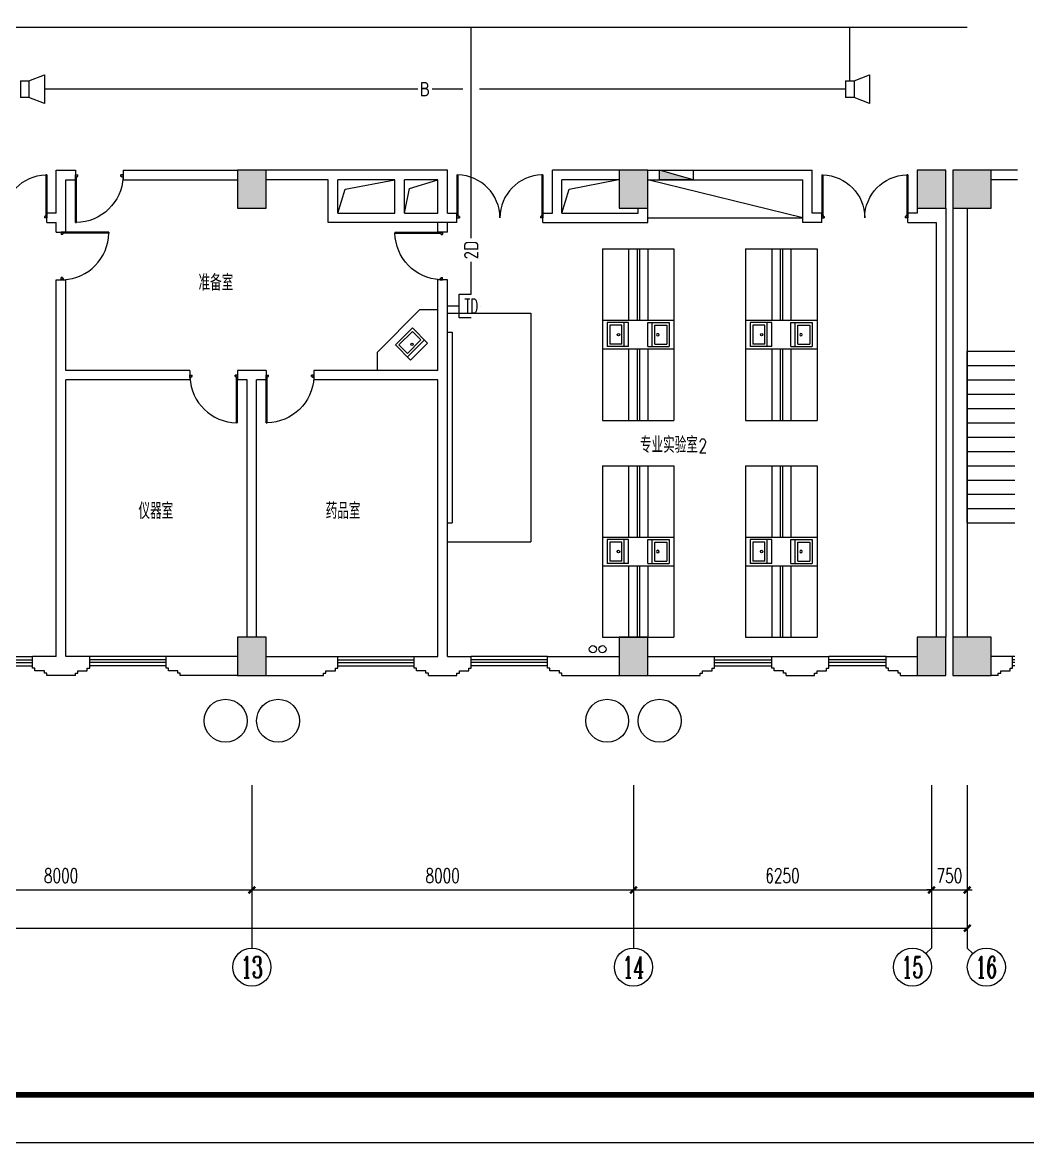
# Model space of a CAD drawing. Extents: x 190999 to 834799, y -200814 to 215286.
# Drawn here: x 382901 to 403976, y -12314 to 11186 of the extents above; entities that cross this region are included whole.
import ezdxf
from ezdxf.enums import TextEntityAlignment as Align

# ---------------------------------------------------------------- set-up
doc = ezdxf.new("R2010")
doc.units = 0
doc.header["$LTSCALE"] = 1000
doc.header["$MEASUREMENT"] = 0
for name, color, linetype in [('00-EQUIP', 3, 'Continuous'), ('00-SIG_TEXT', 7, 'Continuous'), ('00-WIRE-4', 6, 'Continuous'), ('A-墙线', 2, 'Continuous'), ('A-外包装修', 250, 'Continuous'), ('A-外窗', 145, 'Continuous'), ('A-家具', 250, 'Continuous'), ('A-门', 167, 'Continuous'), ('AXIS', 3, 'Continuous'), ('AXIS_TEXT', 7, 'Continuous'), ('COLUMN', 2, 'Continuous'), ('EQUIP_消火栓', 6, 'Continuous'), ('PUB_HATCH', 250, 'Continuous'), ('STAIR', 5, 'Continuous'), ('图框', 189, 'Continuous'), ('房间名称', 7, 'Continuous'), ('桥架', 1, 'Continuous'), ('洞口线', 177, 'Continuous'), ('雨水管', 3, 'Continuous')]:
    doc.layers.add(name, color=color, linetype=linetype)
doc.styles.add('-GBCBIGGBENOR', font='GBENOR.shx', dxfattribs={"bigfont": 'GBCBIG.shx'})
doc.styles.add('_COMPLEX', font='COMPLEX.shx', dxfattribs={"width": 0.5})
doc.styles.add('_TCH_AXIS', font='COMPLEX', dxfattribs={"bigfont": 'GBCBIG'})
doc.styles.add('_TCH_DIM', font='SIMPLEX', dxfattribs={"bigfont": 'GBCBIG'})
doc.styles.add('COMPLEX', font='COMPLEX')
doc.styles.add('DIM_FONT', font='SIMPLEX', dxfattribs={"width": 0.7, "bigfont": 'GBCBIG'})
doc.styles.get("Standard").update_dxf_attribs({"font": 'simhei.ttf'})
doc.styles.add('zz-1', font='arial.ttf', dxfattribs={"width": 0.8})
doc.dimstyles.new('DIMN', dxfattribs={"dimtxt": 300, "dimasz": 100, "dimexe": 250, "dimexo": 300, "dimgap": 150, "dimtad": 1, "dimdec": 0, "dimzin": 0, "dimdsep": 46, "dimtxsty": 'DIM_FONT', "dimblk": 'ARCHTICK', "dimcen": 0.09, "dimclrt": 7, "dimazin": 2, "dimtfac": 1, "dimtdec": 0, "dimtix": 1, "dimtmove": 2, "dimatfit": 3, "dimfxl": 0, "dimtolj": 1, "dimtzin": 0, "dimarcsym": 0})

# ---------------------------------------------------------------- blocks, each defined once
blk = doc.blocks.new('TJAD_TK_A0')
at = {"layer": '图框'}
blk.add_line((973, -441.7), (2162, -441.7), dxfattribs=at)
at = {"layer": '图框', "const_width": 1.2}
blk.add_lwpolyline([(2152, -431.7), (2152, 389.3), (998, 389.3), (998, -431.7)], close=True, dxfattribs=at)
blk = doc.blocks.new('m1000')
at = {"layer": 'A-墙线'}
for p, q in [((0, 0), (0, 200)), ((1000, 0), (1000, 200))]:
    blk.add_line(p, q, dxfattribs=at)
at = {"layer": 'A-门'}
for p, q in [((0, 1100), (0, 100)), ((0, 1100), (20, 1100)), ((20, 1100), (20, 150)), ((0, 150), (30, 150)), ((0, 100), (50, 100)), ((30, 150), (30, 130)), ((30, 130), (50, 130)), ((50, 130), (50, 100)), ((950, 130), (950, 100)), ((970, 130), (950, 130)), ((1000, 100), (950, 100)), ((970, 150), (970, 130)), ((1000, 150), (970, 150)), ((1000, 150), (1000, 100))]:
    blk.add_line(p, q, dxfattribs=at)
blk.add_arc((0, 100), 1000, 2.866, 88.854, dxfattribs=at)
blk = doc.blocks.new('m1800')
at = {"layer": 'A-墙线'}
for p, q in [((-900, -100), (-900, 100)), ((900, -100), (900, 100))]:
    blk.add_line(p, q, dxfattribs=at)
at = {"layer": 'A-门'}
for p, q in [((-900, 900), (-900, 0)), ((-900, 900), (-880, 900)), ((-880, 900), (-880, 50)), ((880, 900), (880, 50)), ((900, 900), (880, 900)), ((900, 900), (900, 0)), ((-900, 50), (-870, 50)), ((-900, 0), (-850, 0)), ((-870, 50), (-870, 30)), ((-870, 30), (-850, 30)), ((-850, 30), (-850, 0)), ((850, 30), (850, 0)), ((870, 30), (850, 30)), ((900, 0), (850, 0)), ((870, 50), (870, 30)), ((900, 50), (870, 50))]:
    blk.add_line(p, q, dxfattribs=at)
for centre, start, end in [((-900, 0), 0, 88.7267), ((900, 0), 91.2733, 180)]:
    blk.add_arc(centre, 900, start, end, dxfattribs=at)
blk = doc.blocks.new('$TwtSys$00000434')
for p, q in [((-0.5, 0.5), (-0.5, -0.5)), ((-0.5, -0.5), (0.5, 0.5)), ((0.5, 0.5), (-0.5, 0.5)), ((0.5, -0.5), (0.5, 0.5)), ((-0.5, -0.5), (0.5, -0.5))]:
    blk.add_line(p, q)
blk.add_solid([(0.5, -0.5), (0.5, 0.5), (-0.5, -0.5)])
blk = doc.blocks.new('_ArchTick')
at = {"const_width": 0.5}
blk.add_lwpolyline([(-0.7, -0.7), (0.7, 0.7)], dxfattribs=at)
blk = doc.blocks.new('*D1015')
at = {"layer": 'AXIS', "color": 0, "lineweight": -2}
for p, q in [((379712, -5614), (379712, -7264)), ((387712, -5614), (387712, -7264)), ((379712, -7014), (387712, -7014))]:
    blk.add_line(p, q, dxfattribs=at)
at = {"layer": 'Defpoints', "color": 0}
for p in [(379712, -5314), (387712, -5314), (387712, -7014)]:
    blk.add_point(p, dxfattribs=at)
at = {"layer": 'AXIS', "color": 0, "lineweight": -2, "xscale": 100, "yscale": 100, "zscale": 100, "rotation": 180}
blk.add_blockref('_ArchTick', (379712, -7014), dxfattribs=at)
at = {"layer": 'AXIS', "color": 0, "lineweight": -2, "xscale": 100, "yscale": 100, "zscale": 100}
blk.add_blockref('_ArchTick', (387712, -7014), dxfattribs=at)
at = {"layer": 'AXIS', "color": 7, "insert": (383712, -6714), "char_height": 300, "attachment_point": 5, "style": 'DIM_FONT'}
blk.add_mtext('\\A1;8000', dxfattribs=at)
blk = doc.blocks.new('*D1016')
at = {"layer": 'AXIS', "color": 0, "lineweight": -2}
for p, q in [((387712, -5614), (387712, -7264)), ((395712, -5614), (395712, -7264)), ((387712, -7014), (395712, -7014))]:
    blk.add_line(p, q, dxfattribs=at)
at = {"layer": 'Defpoints', "color": 0}
for p in [(387712, -5314), (395712, -5314), (395712, -7014)]:
    blk.add_point(p, dxfattribs=at)
at = {"layer": 'AXIS', "color": 0, "lineweight": -2, "xscale": 100, "yscale": 100, "zscale": 100, "rotation": 180}
blk.add_blockref('_ArchTick', (387712, -7014), dxfattribs=at)
at = {"layer": 'AXIS', "color": 0, "lineweight": -2, "xscale": 100, "yscale": 100, "zscale": 100}
blk.add_blockref('_ArchTick', (395712, -7014), dxfattribs=at)
at = {"layer": 'AXIS', "color": 7, "insert": (391712, -6714), "char_height": 300, "attachment_point": 5, "style": 'DIM_FONT'}
blk.add_mtext('\\A1;8000', dxfattribs=at)
blk = doc.blocks.new('*D1017')
at = {"layer": 'AXIS', "color": 0, "lineweight": -2}
for p, q in [((395712, -5614), (395712, -7264)), ((401962, -5614), (401962, -7264)), ((395712, -7014), (401962, -7014))]:
    blk.add_line(p, q, dxfattribs=at)
at = {"layer": 'Defpoints', "color": 0}
for p in [(395712, -5314), (401962, -5314), (401962, -7014)]:
    blk.add_point(p, dxfattribs=at)
at = {"layer": 'AXIS', "color": 0, "lineweight": -2, "xscale": 100, "yscale": 100, "zscale": 100, "rotation": 180}
blk.add_blockref('_ArchTick', (395712, -7014), dxfattribs=at)
at = {"layer": 'AXIS', "color": 0, "lineweight": -2, "xscale": 100, "yscale": 100, "zscale": 100}
blk.add_blockref('_ArchTick', (401962, -7014), dxfattribs=at)
at = {"layer": 'AXIS', "color": 7, "insert": (398837, -6714), "char_height": 300, "attachment_point": 5, "style": 'DIM_FONT'}
blk.add_mtext('\\A1;6250', dxfattribs=at)
blk = doc.blocks.new('*D1018')
at = {"layer": 'AXIS', "color": 0, "lineweight": -2}
for p, q in [((401962, -5614), (401962, -7264)), ((402712, -5614), (402712, -7264)), ((401962, -7014), (401862, -7014)), ((401962, -7014), (402712, -7014)), ((402712, -7014), (402812, -7014))]:
    blk.add_line(p, q, dxfattribs=at)
at = {"layer": 'Defpoints', "color": 0}
for p in [(401962, -5314), (402712, -5314), (402712, -7014)]:
    blk.add_point(p, dxfattribs=at)
at = {"layer": 'AXIS', "color": 0, "lineweight": -2, "xscale": 100, "yscale": 100, "zscale": 100}
blk.add_blockref('_ArchTick', (401962, -7014), dxfattribs=at)
at = {"layer": 'AXIS', "color": 0, "lineweight": -2, "xscale": 100, "yscale": 100, "zscale": 100, "rotation": 180}
blk.add_blockref('_ArchTick', (402712, -7014), dxfattribs=at)
at = {"layer": 'AXIS', "color": 7, "insert": (402337, -6714), "char_height": 300, "attachment_point": 5, "style": 'DIM_FONT'}
blk.add_mtext('\\A1;750', dxfattribs=at)
blk = doc.blocks.new('*D1019')
at = {"layer": 'AXIS', "color": 0, "lineweight": -2}
for p, q in [((329412, -5614), (329412, -8064)), ((402712, -5614), (402712, -8064)), ((329412, -7814), (402712, -7814))]:
    blk.add_line(p, q, dxfattribs=at)
at = {"layer": 'Defpoints', "color": 0}
for p in [(329412, -5314), (402712, -5314), (402712, -7814)]:
    blk.add_point(p, dxfattribs=at)
at = {"layer": 'AXIS', "color": 0, "lineweight": -2, "xscale": 100, "yscale": 100, "zscale": 100, "rotation": 180}
blk.add_blockref('_ArchTick', (329412, -7814), dxfattribs=at)
at = {"layer": 'AXIS', "color": 0, "lineweight": -2, "xscale": 100, "yscale": 100, "zscale": 100}
blk.add_blockref('_ArchTick', (402712, -7814), dxfattribs=at)
at = {"layer": 'AXIS', "color": 7, "insert": (366062, -7514), "char_height": 300, "attachment_point": 5, "style": 'DIM_FONT'}
blk.add_mtext('\\A1;73300', dxfattribs=at)
blk = doc.blocks.new('_AXISO')
blk.add_circle((0, 0), 0.5)
at = {"layer": 'AXIS_TEXT', "style": 'COMPLEX', "width": 1.041667}
blk.add_attdef('A', text='', height=0.56, dxfattribs=at).set_placement((-0.25, -0.28), (0.25, -0.28), align=Align.FIT)
blk = doc.blocks.new('$plan$00001609')
at = {"linetype": 'Continuous'}
for p, q in [((0, -251), (0, 251)), ((0, 251), (450, 251)), ((93, -251), (93, 251)), ((450, 251), (450, -251)), ((146, -199), (146, 199)), ((146, 199), (397, 199)), ((397, 199), (397, -199)), ((146, -199), (397, -199)), ((0, -251), (450, -251))]:
    blk.add_line(p, q, dxfattribs=at)
blk.add_line((238, 2), (238, 0))
blk.add_arc((212, 0), 26, 4.716, 0, dxfattribs=at)
at = {"style": 'zz-1'}
for tag in ['YSIZE', 'XSIZE']:
    blk.add_attdef(tag, (0, 0), '', height=0.5, dxfattribs=at)
blk = doc.blocks.new('_LINKPT1')
at = {"color": 0}
blk.add_line((0, 0), (0, 0), dxfattribs=at)
blk = doc.blocks.new('IO37IMB6')
for p, q in [((-0.5, 0.499), (-0.5, 0.999)), ((0.5, 0.999), (0.5, 0.499)), ((0.5, 0.499), (-0.5, 0.499)), ((0, 0.5), (0, 0))]:
    blk.add_line(p, q)
at = {"xscale": 0.002, "yscale": 0.002, "zscale": 0.002}
for p in [(0, 1.384), (-0.5, 0.499), (0.5, 0.499), (0, 0)]:
    blk.add_blockref('_LINKPT1', p, dxfattribs=at)
at = {"style": '_COMPLEX', "width": 0.6, "flags": 8}
blk.add_attdef('$TEXT$', text='', height=0.6, dxfattribs=at).set_placement((0, 1), align=Align.MIDDLE_CENTER)
at = {"flags": 9}
blk.add_attdef('A', (0, 0), '', height=0.00002, dxfattribs=at)
blk = doc.blocks.new('OS28WV87')
for p, q in [((0.35, 0.35), (1, 0.6)), ((1, 0.6), (1, -0.6)), ((0, 0.35), (0, -0.35)), ((0, 0.35), (0.35, 0.35)), ((0.35, 0.35), (0.35, -0.35)), ((0.35, -0.35), (0, -0.35)), ((1, -0.6), (0.35, -0.35))]:
    blk.add_line(p, q)
at = {"xscale": 0.002, "yscale": 0.002, "zscale": 0.002}
for p in [(0, 0), (0.175, 0.35), (1, 0), (0.175, -0.35)]:
    blk.add_blockref('_LINKPT1', p, dxfattribs=at)
at = {"flags": 9}
blk.add_attdef('A', (0, 0), '', height=0.00002, dxfattribs=at)

msp = doc.modelspace()

# ---------------------------------------------------------------- hatches: boundary and pattern name
at = {"layer": 'PUB_HATCH'}
for points in [[(388011.6, 7286.5), (388011.6, 8086.5), (387411.6, 8086.5), (387411.6, 7286.5)], [(396011.6, 7286.5), (396011.6, 8086.5), (395411.6, 8086.5), (395411.6, 7286.5)], [(402261.6, 7286.5), (402261.6, 8086.5), (401661.6, 8086.5), (401661.6, 7286.5)], [(403211.6, 7286.5), (403211.6, 8086.5), (402411.6, 8086.5), (402411.6, 7286.5)], [(388011.6, -2513.5), (388011.6, -1713.5), (387411.6, -1713.5), (387411.6, -2513.5)], [(396011.6, -2513.5), (396011.6, -1713.5), (395411.6, -1713.5), (395411.6, -2513.5)], [(402261.6, -2513.5), (402261.6, -1713.5), (401661.6, -1713.5), (401661.6, -2513.5)], [(403211.6, -2513.5), (403211.6, -1713.5), (402411.6, -1713.5), (402411.6, -2513.5)]]:
    msp.add_hatch(color=256, dxfattribs=at).paths.add_polyline_path(points)

# ---------------------------------------------------------------- linework, layer by layer
at = {"layer": '00-WIRE-4'}
for p, q in [((392311.1, 6662.8), (392311.1, 11086.5)), ((400249.1, 9961.5), (400249.1, 11086.5)), ((391189.3, 9786.5), (383361.6, 9786.5)), ((392136.1, 9786.5), (391494.3, 9786.5)), ((400161.6, 9786.5), (392486.1, 9786.5)), ((392311.1, 5486.5), (392311.1, 6162.2))]:
    msp.add_line(p, q, dxfattribs=at)
at = {"layer": 'A-墙线'}
for p, q in [((383611.6, 7186.5), (383611.6, 8086.5)), ((383611.6, 8086.5), (384011.6, 8086.5)), ((385011.6, 8086.5), (387411.6, 8086.5)), ((391811.6, 8086.5), (388011.6, 8086.5)), ((391811.6, 7186.5), (391811.6, 8086.5)), ((394011.6, 7186.5), (394011.6, 8086.5)), ((395411.6, 8086.5), (394011.6, 8086.5)), ((396011.6, 8086.5), (399461.6, 8086.5)), ((399461.6, 7186.5), (399461.6, 8086.5)), ((403761.6, 8086.5), (403211.6, 8086.5)), ((383811.6, 6786.5), (383811.6, 7886.5)), ((383811.6, 7886.5), (384011.6, 7886.5)), ((385011.6, 7886.5), (387411.6, 7886.5)), ((389311.6, 7886.5), (388011.6, 7886.5)), ((389311.6, 6986.5), (389311.6, 7886.5)), ((390711.6, 7886.5), (389511.6, 7886.5)), ((389511.6, 7186.5), (389511.6, 7886.5)), ((390711.6, 7186.5), (390711.6, 7886.5)), ((391611.6, 7886.5), (390911.6, 7886.5)), ((390911.6, 7186.5), (390911.6, 7886.5)), ((391611.6, 7186.5), (391611.6, 7886.5)), ((394211.6, 7186.5), (394211.6, 7886.5)), ((395411.6, 7886.5), (394211.6, 7886.5)), ((396011.6, 7886.5), (399261.6, 7886.5)), ((399261.6, 6986.5), (399261.6, 7886.5)), ((403761.6, 7886.5), (403211.6, 7886.5)), ((395811.6, 7186.5), (395811.6, 7286.5)), ((396011.6, 6986.5), (396011.6, 7286.5)), ((401661.6, 7286.5), (401661.6, 7186.5)), ((402261.6, 7286.5), (402261.6, -1713.5)), ((402411.6, 7286.5), (402411.6, -1713.5)), ((402711.6, 7286.5), (402711.6, -1713.5)), ((383611.6, 7186.5), (383411.6, 7186.5)), ((389511.6, 7186.5), (390711.6, 7186.5)), ((390911.6, 7186.5), (391611.6, 7186.5)), ((391811.6, 7186.5), (392011.6, 7186.5)), ((393811.6, 7186.5), (394011.6, 7186.5)), ((394211.6, 7186.5), (395811.6, 7186.5)), ((399661.6, 7186.5), (399461.6, 7186.5)), ((401661.6, 7186.5), (401461.6, 7186.5)), ((383411.6, 6986.5), (383611.6, 6986.5)), ((383611.6, 6786.5), (383611.6, 6986.5)), ((392011.6, 6986.5), (389311.6, 6986.5)), ((391611.6, 6786.5), (391611.6, 6986.5)), ((391811.6, 6786.5), (391811.6, 6986.5)), ((393811.6, 6986.5), (396011.6, 6986.5)), ((399661.6, 6986.5), (399261.6, 6986.5)), ((401461.6, 6986.5), (402061.6, 6986.5)), ((402061.6, 6986.5), (402061.6, -1713.5)), ((383611.6, -2113.5), (383611.6, 5786.5)), ((383811.6, 3886.5), (383811.6, 5786.5)), ((391611.6, 3886.5), (391611.6, 5786.5)), ((391811.6, -2113.5), (391811.6, 5786.5)), ((386411.6, 3886.5), (383811.6, 3886.5)), ((388011.6, 3886.5), (387411.6, 3886.5)), ((391611.6, 3886.5), (389011.6, 3886.5)), ((383811.6, -2113.5), (383811.6, 3686.5)), ((386411.6, 3686.5), (383811.6, 3686.5)), ((387611.6, 3686.5), (387411.6, 3686.5)), ((387611.6, -1713.5), (387611.6, 3686.5)), ((388011.6, 3686.5), (387811.6, 3686.5)), ((387811.6, -1713.5), (387811.6, 3686.5)), ((391611.6, 3686.5), (389011.6, 3686.5)), ((391611.6, -2113.5), (391611.6, 3686.5)), ((383611.6, -2113.5), (383111.6, -2113.5)), ((383111.6, -2363.5), (383111.6, -2113.5)), ((384311.6, -2113.5), (383811.6, -2113.5)), ((384311.6, -2363.5), (384311.6, -2113.5)), ((387411.6, -2113.5), (385911.6, -2113.5)), ((385911.6, -2363.5), (385911.6, -2113.5)), ((388011.6, -2113.5), (389511.6, -2113.5)), ((389511.6, -2363.5), (389511.6, -2113.5)), ((391111.6, -2113.5), (391611.6, -2113.5)), ((391111.6, -2363.5), (391111.6, -2113.5)), ((391811.6, -2113.5), (392311.6, -2113.5)), ((392311.6, -2363.5), (392311.6, -2113.5)), ((393911.6, -2113.5), (395411.6, -2113.5)), ((393911.6, -2363.5), (393911.6, -2113.5)), ((396011.6, -2113.5), (397411.6, -2113.5)), ((397411.6, -2363.5), (397411.6, -2113.5)), ((398611.6, -2113.5), (399811.6, -2113.5)), ((398611.6, -2363.5), (398611.6, -2113.5)), ((399811.6, -2363.5), (399811.6, -2113.5)), ((401011.6, -2113.5), (401661.6, -2113.5)), ((401011.6, -2363.5), (401011.6, -2113.5)), ((403661.6, -2113.5), (403211.6, -2113.5)), ((403661.6, -2363.5), (403661.6, -2113.5)), ((383161.6, -2363.5), (383111.6, -2363.5)), ((383161.6, -2413.5), (383161.6, -2363.5)), ((383361.6, -2413.5), (383161.6, -2413.5)), ((383361.6, -2463.5), (383361.6, -2413.5)), ((383411.6, -2463.5), (383361.6, -2463.5)), ((383411.6, -2513.5), (383411.6, -2463.5)), ((384011.6, -2513.5), (383411.6, -2513.5)), ((384011.6, -2513.5), (384011.6, -2463.5)), ((384011.6, -2463.5), (384061.6, -2463.5)), ((384061.6, -2463.5), (384061.6, -2413.5)), ((384061.6, -2413.5), (384261.6, -2413.5)), ((384261.6, -2363.5), (384311.6, -2363.5)), ((384261.6, -2413.5), (384261.6, -2363.5)), ((385961.6, -2363.5), (385911.6, -2363.5)), ((385961.6, -2413.5), (385961.6, -2363.5)), ((386161.6, -2413.5), (385961.6, -2413.5)), ((386161.6, -2463.5), (386161.6, -2413.5)), ((386211.6, -2463.5), (386161.6, -2463.5)), ((386211.6, -2513.5), (386211.6, -2463.5)), ((387411.6, -2513.5), (386211.6, -2513.5)), ((388011.6, -2513.5), (389211.6, -2513.5)), ((389211.6, -2513.5), (389211.6, -2463.5)), ((389211.6, -2463.5), (389261.6, -2463.5)), ((389261.6, -2463.5), (389261.6, -2413.5)), ((389261.6, -2413.5), (389461.6, -2413.5)), ((389461.6, -2363.5), (389511.6, -2363.5)), ((389461.6, -2413.5), (389461.6, -2363.5)), ((391161.6, -2363.5), (391111.6, -2363.5)), ((391161.6, -2413.5), (391161.6, -2363.5)), ((391361.6, -2413.5), (391161.6, -2413.5)), ((391361.6, -2463.5), (391361.6, -2413.5)), ((391411.6, -2463.5), (391361.6, -2463.5)), ((391411.6, -2513.5), (391411.6, -2463.5)), ((391411.6, -2513.5), (392011.6, -2513.5)), ((392011.6, -2513.5), (392011.6, -2463.5)), ((392011.6, -2463.5), (392061.6, -2463.5)), ((392061.6, -2463.5), (392061.6, -2413.5)), ((392061.6, -2413.5), (392261.6, -2413.5)), ((392261.6, -2363.5), (392311.6, -2363.5)), ((392261.6, -2413.5), (392261.6, -2363.5)), ((393961.6, -2363.5), (393911.6, -2363.5)), ((393961.6, -2413.5), (393961.6, -2363.5)), ((394161.6, -2413.5), (393961.6, -2413.5)), ((394161.6, -2463.5), (394161.6, -2413.5)), ((394211.6, -2463.5), (394161.6, -2463.5)), ((394211.6, -2513.5), (394211.6, -2463.5)), ((394211.6, -2513.5), (395411.6, -2513.5)), ((396011.6, -2513.5), (397111.6, -2513.5)), ((397111.6, -2513.5), (397111.6, -2463.5)), ((397111.6, -2463.5), (397161.6, -2463.5)), ((397161.6, -2463.5), (397161.6, -2413.5)), ((397161.6, -2413.5), (397361.6, -2413.5)), ((397361.6, -2363.5), (397411.6, -2363.5)), ((397361.6, -2413.5), (397361.6, -2363.5)), ((398661.6, -2363.5), (398611.6, -2363.5)), ((398661.6, -2413.5), (398661.6, -2363.5)), ((398861.6, -2413.5), (398661.6, -2413.5)), ((398861.6, -2463.5), (398861.6, -2413.5)), ((398911.6, -2463.5), (398861.6, -2463.5)), ((398911.6, -2513.5), (398911.6, -2463.5)), ((398911.6, -2513.5), (399511.6, -2513.5)), ((399511.6, -2513.5), (399511.6, -2463.5)), ((399511.6, -2463.5), (399561.6, -2463.5)), ((399561.6, -2463.5), (399561.6, -2413.5)), ((399561.6, -2413.5), (399761.6, -2413.5)), ((399761.6, -2363.5), (399811.6, -2363.5)), ((399761.6, -2413.5), (399761.6, -2363.5)), ((401061.6, -2363.5), (401011.6, -2363.5)), ((401061.6, -2413.5), (401061.6, -2363.5)), ((401261.6, -2413.5), (401061.6, -2413.5)), ((401261.6, -2463.5), (401261.6, -2413.5)), ((401311.6, -2463.5), (401261.6, -2463.5)), ((401311.6, -2513.5), (401311.6, -2463.5)), ((401311.6, -2513.5), (401661.6, -2513.5)), ((403361.6, -2513.5), (403211.6, -2513.5)), ((403361.6, -2513.5), (403361.6, -2463.5)), ((403361.6, -2463.5), (403411.6, -2463.5)), ((403411.6, -2463.5), (403411.6, -2413.5)), ((403411.6, -2413.5), (403611.6, -2413.5)), ((403611.6, -2363.5), (403661.6, -2363.5)), ((403611.6, -2413.5), (403611.6, -2363.5))]:
    msp.add_line(p, q, dxfattribs=at)
at = {"layer": 'A-外包装修'}
for centre in [(387161.6, -3463.5), (388261.6, -3463.5), (395161.6, -3463.5), (396261.6, -3463.5)]:
    msp.add_circle(centre, 450, dxfattribs=at)
at = {"layer": 'A-外窗'}
for p, q in [((381511.6, -2113.5), (383111.6, -2113.5)), ((385911.6, -2113.5), (384311.6, -2113.5)), ((389511.6, -2113.5), (391111.6, -2113.5)), ((393911.6, -2113.5), (392311.6, -2113.5)), ((397411.6, -2113.5), (398611.6, -2113.5)), ((401011.6, -2113.5), (399811.6, -2113.5)), ((403711.6, -2113.5), (403661.6, -2113.5)), ((381511.6, -2183.5), (383111.6, -2183.5)), ((381511.6, -2243.5), (383111.6, -2243.5)), ((381511.6, -2313.5), (383111.6, -2313.5)), ((385911.6, -2183.5), (384311.6, -2183.5)), ((385911.6, -2243.5), (384311.6, -2243.5)), ((385911.6, -2313.5), (384311.6, -2313.5)), ((389511.6, -2183.5), (391111.6, -2183.5)), ((389511.6, -2243.5), (391111.6, -2243.5)), ((389511.6, -2313.5), (391111.6, -2313.5)), ((393911.6, -2183.5), (392311.6, -2183.5)), ((393911.6, -2243.5), (392311.6, -2243.5)), ((393911.6, -2313.5), (392311.6, -2313.5)), ((397411.6, -2183.5), (398611.6, -2183.5)), ((397411.6, -2243.5), (398611.6, -2243.5)), ((397411.6, -2313.5), (398611.6, -2313.5)), ((401011.6, -2183.5), (399811.6, -2183.5)), ((401011.6, -2243.5), (399811.6, -2243.5)), ((401011.6, -2313.5), (399811.6, -2313.5)), ((403711.6, -2183.5), (403661.6, -2183.5)), ((403711.6, -2243.5), (403661.6, -2243.5)), ((403711.6, -2313.5), (403661.6, -2313.5))]:
    msp.add_line(p, q, dxfattribs=at)
at = {"layer": 'A-家具'}
for p, q in [((399261.6, 7086.5), (396015.9, 7886.5)), ((396011.6, 7086.5), (399261.6, 7086.5)), ((395061.6, 6436.5), (395061.6, 2836.5)), ((395061.6, 6436.5), (396561.6, 6436.5)), ((395611.6, 6436.5), (395611.6, 4936.5)), ((395786.6, 6436.5), (395786.6, 4936.5)), ((395836.6, 6436.5), (395836.6, 4936.5)), ((396011.6, 6436.5), (396011.6, 4936.5)), ((396561.6, 6436.5), (396561.6, 2836.5)), ((398061.6, 6436.5), (398061.6, 2836.5)), ((398061.6, 6436.5), (399561.6, 6436.5)), ((398611.6, 6436.5), (398611.6, 4936.5)), ((398786.6, 6436.5), (398786.6, 4936.5)), ((398836.6, 6436.5), (398836.6, 4936.5)), ((399011.6, 6436.5), (399011.6, 4936.5)), ((399561.6, 6436.5), (399561.6, 2836.5)), ((390336.6, 4261.5), (391236.6, 5161.5)), ((391236.6, 5161.5), (391611.6, 5161.5)), ((391811.6, 5086.5), (393561.6, 5086.5)), ((393561.6, 5086.5), (393561.6, 286.5)), ((395061.6, 4936.5), (396561.6, 4936.5)), ((398061.6, 4936.5), (399561.6, 4936.5)), ((391811.6, 4686.5), (391911.6, 4686.5)), ((391911.6, 4686.5), (391911.6, 686.5)), ((390336.6, 4261.5), (390336.6, 3886.5)), ((395061.6, 4336.5), (396561.6, 4336.5)), ((395611.6, 4336.5), (395611.6, 2836.5)), ((395786.6, 4336.5), (395786.6, 2836.5)), ((395836.6, 4336.5), (395836.6, 2836.5)), ((396011.6, 4336.5), (396011.6, 2836.5)), ((398061.6, 4336.5), (399561.6, 4336.5)), ((398611.6, 4336.5), (398611.6, 2836.5)), ((398786.6, 4336.5), (398786.6, 2836.5)), ((398836.6, 4336.5), (398836.6, 2836.5)), ((399011.6, 4336.5), (399011.6, 2836.5)), ((395061.6, 2836.5), (396561.6, 2836.5)), ((398061.6, 2836.5), (399561.6, 2836.5)), ((395061.6, 1886.5), (395061.6, -1713.5)), ((395061.6, 1886.5), (396561.6, 1886.5)), ((395611.6, 1886.5), (395611.6, 386.5)), ((395786.6, 1886.5), (395786.6, 386.5)), ((395836.6, 1886.5), (395836.6, 386.5)), ((396011.6, 1886.5), (396011.6, 386.5)), ((396561.6, 1886.5), (396561.6, -1713.5)), ((398061.6, 1886.5), (398061.6, -1713.5)), ((398061.6, 1886.5), (399561.6, 1886.5)), ((398611.6, 1886.5), (398611.6, 386.5)), ((398786.6, 1886.5), (398786.6, 386.5)), ((398836.6, 1886.5), (398836.6, 386.5)), ((399011.6, 1886.5), (399011.6, 386.5)), ((399561.6, 1886.5), (399561.6, -1713.5)), ((391811.6, 686.5), (391911.6, 686.5)), ((391811.6, 286.5), (393561.6, 286.5)), ((395061.6, 386.5), (396561.6, 386.5)), ((398061.6, 386.5), (399561.6, 386.5)), ((395061.6, -213.5), (396561.6, -213.5)), ((395611.6, -213.5), (395611.6, -1713.5)), ((395786.6, -213.5), (395786.6, -1713.5)), ((395836.6, -213.5), (395836.6, -1713.5)), ((396011.6, -213.5), (396011.6, -1713.5)), ((398061.6, -213.5), (399561.6, -213.5)), ((398611.6, -213.5), (398611.6, -1713.5)), ((398786.6, -213.5), (398786.6, -1713.5)), ((398836.6, -213.5), (398836.6, -1713.5)), ((399011.6, -213.5), (399011.6, -1713.5)), ((395061.6, -1713.5), (396561.6, -1713.5)), ((398061.6, -1713.5), (399561.6, -1713.5))]:
    msp.add_line(p, q, dxfattribs=at)
at = {"layer": 'AXIS'}
for p, q in [((387711.6, -4813.5), (387711.6, -8232.6)), ((395711.6, -4813.5), (395711.6, -8232.6)), ((401961.6, -4813.5), (401961.6, -8232.6)), ((402711.6, -4813.5), (402711.6, -8232.6)), ((401844.5, -8349.8), (401961.6, -8232.6)), ((402828.8, -8349.8), (402711.6, -8232.6))]:
    msp.add_line(p, q, dxfattribs=at)
at = {"layer": 'COLUMN'}
for p, q in [((388011.6, 8086.5), (387411.6, 8086.5)), ((387411.6, 8086.5), (387411.6, 7286.5)), ((388011.6, 7286.5), (388011.6, 8086.5)), ((396011.6, 8086.5), (395411.6, 8086.5)), ((395411.6, 8086.5), (395411.6, 7286.5)), ((396011.6, 7286.5), (396011.6, 8086.5)), ((402261.6, 8086.5), (401661.6, 8086.5)), ((401661.6, 8086.5), (401661.6, 7286.5)), ((402261.6, 7286.5), (402261.6, 8086.5)), ((403211.6, 8086.5), (402411.6, 8086.5)), ((402411.6, 8086.5), (402411.6, 7286.5)), ((403211.6, 7286.5), (403211.6, 8086.5)), ((387411.6, 7286.5), (388011.6, 7286.5)), ((395411.6, 7286.5), (396011.6, 7286.5)), ((401661.6, 7286.5), (402261.6, 7286.5)), ((402411.6, 7286.5), (403211.6, 7286.5)), ((388011.6, -1713.5), (387411.6, -1713.5)), ((387411.6, -1713.5), (387411.6, -2513.5)), ((388011.6, -2513.5), (388011.6, -1713.5)), ((396011.6, -1713.5), (395411.6, -1713.5)), ((395411.6, -1713.5), (395411.6, -2513.5)), ((396011.6, -2513.5), (396011.6, -1713.5)), ((402261.6, -1713.5), (401661.6, -1713.5)), ((401661.6, -1713.5), (401661.6, -2513.5)), ((402261.6, -2513.5), (402261.6, -1713.5)), ((403211.6, -1713.5), (402411.6, -1713.5)), ((402411.6, -1713.5), (402411.6, -2513.5)), ((403211.6, -2513.5), (403211.6, -1713.5)), ((387411.6, -2513.5), (388011.6, -2513.5)), ((395411.6, -2513.5), (396011.6, -2513.5)), ((401661.6, -2513.5), (402261.6, -2513.5)), ((402411.6, -2513.5), (403211.6, -2513.5))]:
    msp.add_line(p, q, dxfattribs=at)
at = {"layer": 'STAIR'}
for p, q in [((402711.6, 686.5), (402711.6, 4286.5)), ((402711.6, 4286.5), (403711.6, 4286.5)), ((402711.6, 3986.5), (403711.6, 3986.5)), ((402711.6, 3686.5), (403711.6, 3686.5)), ((402711.6, 3386.5), (403711.6, 3386.5)), ((402711.6, 3086.5), (403711.6, 3086.5)), ((402711.6, 2786.5), (403711.6, 2786.5)), ((402711.6, 2486.5), (403711.6, 2486.5)), ((402711.6, 2186.5), (403711.6, 2186.5)), ((402711.6, 1886.5), (403711.6, 1886.5)), ((402711.6, 1586.5), (403711.6, 1586.5)), ((402711.6, 1286.5), (403711.6, 1286.5)), ((402711.6, 986.5), (403711.6, 986.5)), ((402711.6, 686.5), (403711.6, 686.5))]:
    msp.add_line(p, q, dxfattribs=at)
at = {"layer": '桥架'}
msp.add_line((330011.6, 11086.5), (402711.6, 11086.5), dxfattribs=at)
at = {"layer": '洞口线', "ltscale": 2}
for points in [[(389511.6, 7186.5), (389665.7, 7684.8), (390711.6, 7886.2)], [(390911.6, 7186.5), (391014.4, 7699.3), (391611.6, 7886.5)], [(394211.6, 7186.5), (394365.7, 7684.8), (395361.6, 7886.2)]]:
    msp.add_lwpolyline(points, dxfattribs=at)
at = {"layer": '雨水管'}
for centre in [(394861.6, -1963.5), (395061.6, -1963.5)]:
    msp.add_circle(centre, 75, dxfattribs=at)

# ---------------------------------------------------------------- block references
at = {"layer": '00-EQUIP', "xscale": 500, "yscale": 500, "zscale": 500}
for p in [(382861.6, 9786.5), (400161.6, 9786.5)]:
    msp.add_blockref('OS28WV87', p, dxfattribs=at)
at = {"layer": '00-EQUIP'}
ref = msp.add_blockref('IO37IMB6', (391811.6, 5236.5), dxfattribs=dict(at, xscale=500, yscale=500, zscale=500, rotation=270))
ref.add_attrib('$TEXT$', 'TD', dxfattribs={"layer": '0', "height": 300, "style": '_COMPLEX', "width": 0.6, "flags": 8}).set_placement((392311.6, 5236.5), align=Align.MIDDLE_CENTER)
at = {"layer": 'A-家具', "yscale": -1}
for p, rotation in [((391217, 4281.2), 135), ((395611.6, 4636.5), 180), ((398611.6, 4636.5), 180), ((395611.6, 86.5), 180), ((398611.6, 86.5), 180)]:
    msp.add_blockref('$plan$00001609', p, dxfattribs=dict(at, rotation=rotation))
at = {"layer": 'A-家具'}
for p in [(396011.6, 4636.5), (399011.6, 4636.5), (396011.6, 86.5), (399011.6, 86.5)]:
    msp.add_blockref('$plan$00001609', p, dxfattribs=at)
at = {"layer": 'A-门', "xscale": -1}
for p, rotation in [((384011.6, 8086.5), 180), ((391811.6, 6786.5), 90), ((388011.6, 3886.5), 180)]:
    msp.add_blockref('m1000', p, dxfattribs=dict(at, rotation=rotation))
for p in [(382511.6, 7086.5), (400561.6, 7086.5)]:
    msp.add_blockref('m1800', p, dxfattribs=at)
at = {"layer": 'A-门'}
msp.add_blockref('m1800', (392911.6, 7086.5), dxfattribs=at)
for p, rotation in [((383611.6, 6786.5), 270), ((387411.6, 3886.5), 180)]:
    msp.add_blockref('m1000', p, dxfattribs=dict(at, rotation=rotation))
at = {"layer": 'AXIS'}
ref = msp.add_blockref('_AXISO', (387711.6, -8632.6), dxfattribs=dict(at, xscale=800, yscale=800, zscale=800))
ref.add_attrib('A', '13', dxfattribs={"layer": 'AXIS_TEXT', "height": 452.55, "style": '_TCH_AXIS', "width": 0.724138}).set_placement((387485.4, -8858.9), (387937.9, -8858.9), align=Align.FIT)
ref = msp.add_blockref('_AXISO', (395711.6, -8632.6), dxfattribs=dict(at, xscale=800, yscale=800, zscale=800))
ref.add_attrib('A', '14', dxfattribs={"layer": 'AXIS_TEXT', "height": 452.55, "style": '_TCH_AXIS', "width": 0.677419}).set_placement((395485.4, -8858.9), (395937.9, -8858.9), align=Align.FIT)
ref = msp.add_blockref('_AXISO', (401561.6, -8632.6), dxfattribs=dict(at, xscale=800, yscale=800, zscale=800))
ref.add_attrib('A', '15', dxfattribs={"layer": 'AXIS_TEXT', "height": 452.55, "style": '_TCH_AXIS', "width": 0.724138}).set_placement((401335.4, -8858.9), (401787.9, -8858.9), align=Align.FIT)
ref = msp.add_blockref('_AXISO', (403111.6, -8632.6), dxfattribs=dict(at, xscale=800, yscale=800, zscale=800))
ref.add_attrib('A', '16', dxfattribs={"layer": 'AXIS_TEXT', "height": 452.55, "style": '_TCH_AXIS', "width": 0.724138}).set_placement((402885.4, -8858.9), (403337.9, -8858.9), align=Align.FIT)
at = {"layer": 'EQUIP_消火栓', "xscale": -700, "yscale": 200, "zscale": 700}
msp.add_blockref('$TwtSys$00000434', (396611.6, 7986.5), dxfattribs=at)
at = {"layer": '图框', "xscale": 100, "yscale": 100, "zscale": 100}
msp.add_blockref('TJAD_TK_A0', (212598.6, 31856.8), dxfattribs=at)

# ---------------------------------------------------------------- texts
at = {"layer": '00-SIG_TEXT', "style": '-GBCBIGGBENOR'}
msp.add_text('B', height=300, dxfattribs=at).set_placement((391341.8, 9786.5), align=Align.MIDDLE_CENTER)
msp.add_text('2D', height=300, rotation=90, dxfattribs=at).set_placement((392311.1, 6412.5), align=Align.MIDDLE_CENTER)
at = {"layer": '房间名称', "style": '_TCH_DIM'}
for s, p in [('准备室', (386592.8, 5559.7)), ('专业实验室', (395847.8, 2154.8)), ('仪器室', (385334, 769.6)), ('药品室', (389258.5, 769.6))]:
    msp.add_text(s, height=337.59, dxfattribs=at).set_placement(p)
at = {"layer": '房间名称', "style": '_TCH_DIM', "width": 0.705882}
msp.add_text('2', height=297.5, dxfattribs=at).set_placement((397076.5, 2154.8))

# ---------------------------------------------------------------- dimensions: what is measured, and where the dimension line sits
at = {"layer": 'AXIS'}
for p1, p2, distance, picture, middle in [((329411.6, -5313.5), (402711.6, -5313.5), -2500, '*D1019', (366061.6, -7513.5)), ((379711.6, -5313.5), (387711.6, -5313.5), -1700, '*D1015', (383711.6, -6713.5)), ((387711.6, -5313.5), (395711.6, -5313.5), -1700, '*D1016', (391711.6, -6713.5)), ((395711.6, -5313.5), (401961.6, -5313.5), -1700, '*D1017', (398836.6, -6713.5)), ((401961.6, -5313.5), (402711.6, -5313.5), -1700, '*D1018', (402336.6, -6713.5))]:
    dim = msp.add_aligned_dim(p1=p1, p2=p2, distance=distance, dimstyle='DIMN', dxfattribs=at)
    dim.commit()
    dim.dimension.update_dxf_attribs({"geometry": picture, "text_midpoint": middle})

doc.saveas('drawing.dxf')
